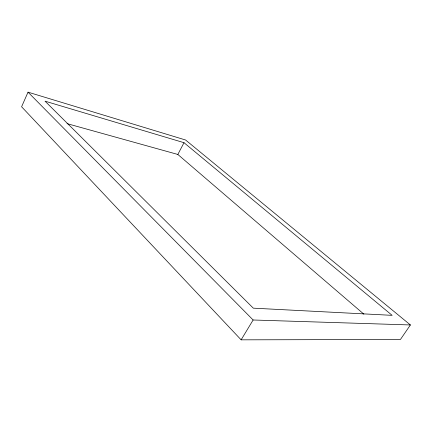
<?xml version="1.0" encoding="UTF-8"?>
<svg xmlns="http://www.w3.org/2000/svg" width="432" height="432" viewBox="0 0 432 432"><rect width="100%" height="100%" fill="white"/><g stroke="black" fill="none" stroke-linecap="round" stroke-linejoin="round"><path stroke-width="0.65" d="M28.026 92.162L21.6 106.769L241.121 339.838L400.432 339.482L410.4 324.956L185.598 140.006L28.026 92.162L253.125 319.993L410.4 324.956M363.884 314.172L177.844 154.456L183.994 142.69L45.031 101.169L253.314 308.162L392.137 315.349L183.994 142.69M241.121 339.838L253.125 319.993M67.025 123.622L177.844 154.456"/></g></svg>
